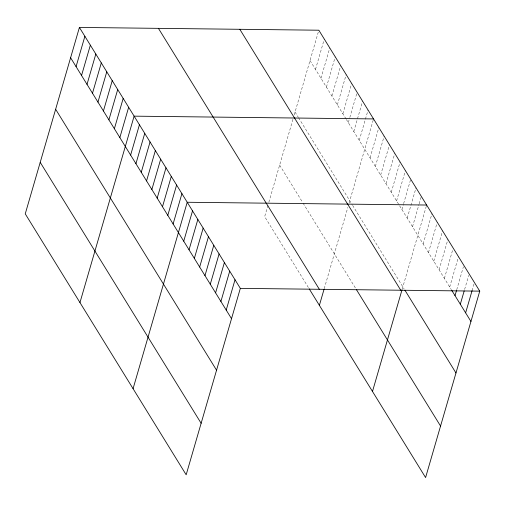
<?xml version="1.0" encoding="UTF-8"?>
<svg xmlns="http://www.w3.org/2000/svg" width="505" height="505" viewBox="0 0 505 505"><rect width="100%" height="100%" fill="white"/><g stroke="black" fill="none" stroke-linecap="round" stroke-linejoin="round"><path stroke-width="0.38" stroke-dasharray="2.52 1.89" d="M267.972 205.27L264.67 216.632L308.441 287.61M268.849 202.24L293.127 118.675M294.2 114.988L318.832 30.212M315.492 69.4L324.298 39.081M320.965 78.269L329.771 47.956M326.438 87.144L335.244 56.825M331.905 96.013L340.717 65.7M337.378 104.888L346.184 74.57M342.851 113.758L351.657 83.439M348.324 122.627L349.612 118.195M349.826 117.45L357.13 92.314M353.79 131.502L362.603 101.183M359.263 140.371L368.069 110.058M324.223 288.683L347.838 207.397M349.125 202.972L373.542 118.927M370.045 157.857L378.851 127.538M375.354 166.467L384.166 136.148M380.663 175.077L389.475 144.758M385.978 183.687L394.784 153.369M391.287 192.298L400.093 161.979M396.595 200.908L405.408 170.595M401.904 209.518L403.413 204.342M403.628 203.603L410.716 179.206M407.219 218.128L416.025 187.816M412.528 226.739L418.973 204.557M419.188 203.818L421.334 196.426M402.233 289.081L426.428 205.775M423.146 243.965L431.958 213.647M428.461 252.576L437.267 222.257M433.77 261.186L442.576 230.867M439.079 269.796L447.891 239.477M444.387 278.406L452.985 248.826M449.702 287.017L458.508 256.698M456.728 289.712L463.388 266.791M464.619 289.447L468.697 275.402M472.074 290.665L474.012 284.012M310.019 60.531L345.976 118.826M346.367 119.464L451.337 289.668M295.053 112.041L298.184 117.109M298.575 117.747L352.219 204.733M352.629 205.396L404.095 288.854M279.637 165.116L302.691 202.505M303.082 203.143L355.589 288.279"/><path stroke-width="0.76" d="M79.411 27.434L25.25 213.855L186.168 474.788L240.329 288.368L79.411 27.434L318.832 30.212L479.75 291.145L425.589 477.566L309.218 288.873M76.072 66.622L84.884 36.303M81.545 75.491L90.351 45.179M87.018 84.367L95.824 54.048M92.491 93.236L101.297 62.923M97.957 102.111L106.77 71.792M103.43 110.98L112.236 80.661M108.903 119.855L117.709 89.537M114.376 128.724L123.182 98.406M119.843 137.594L128.655 107.281M79.96 302.577L134.122 116.15L373.542 118.927M130.625 155.079L139.437 124.76M135.94 163.689L144.746 133.37M141.248 172.3L150.054 141.981M146.557 180.91L155.363 150.591M151.866 189.52L160.678 159.208M157.181 198.13L165.987 167.818M162.49 206.741L171.296 176.428M167.799 215.351L176.605 185.038M173.108 223.961L181.92 193.649M133.067 388.68L187.229 202.259L426.649 205.036M183.732 241.188L192.538 210.869M189.04 249.798L197.846 219.479M194.349 258.409L203.161 228.09M199.664 267.019L208.47 236.7M204.973 275.629L213.779 245.31M210.282 284.239L219.088 253.92M215.591 292.849L224.403 262.531M220.906 301.46L229.712 271.147M226.215 310.07L235.021 279.757M319.381 305.348L324.002 289.441M372.488 391.457L402.018 289.813M455.011 295.627L456.514 290.451M460.32 304.237L464.19 290.93M465.629 312.848L472.074 290.665M240.329 288.368L479.75 291.145M451.741 290.331L470.944 321.458M404.915 290.179L455.977 372.974M239.818 29.296L400.743 290.224M356.404 289.605L440.556 426.05M158.418 28.349L319.337 289.283M70.605 57.753L231.524 318.68M55.638 109.263L216.557 370.197M40.217 162.345L201.135 423.272"/></g></svg>
